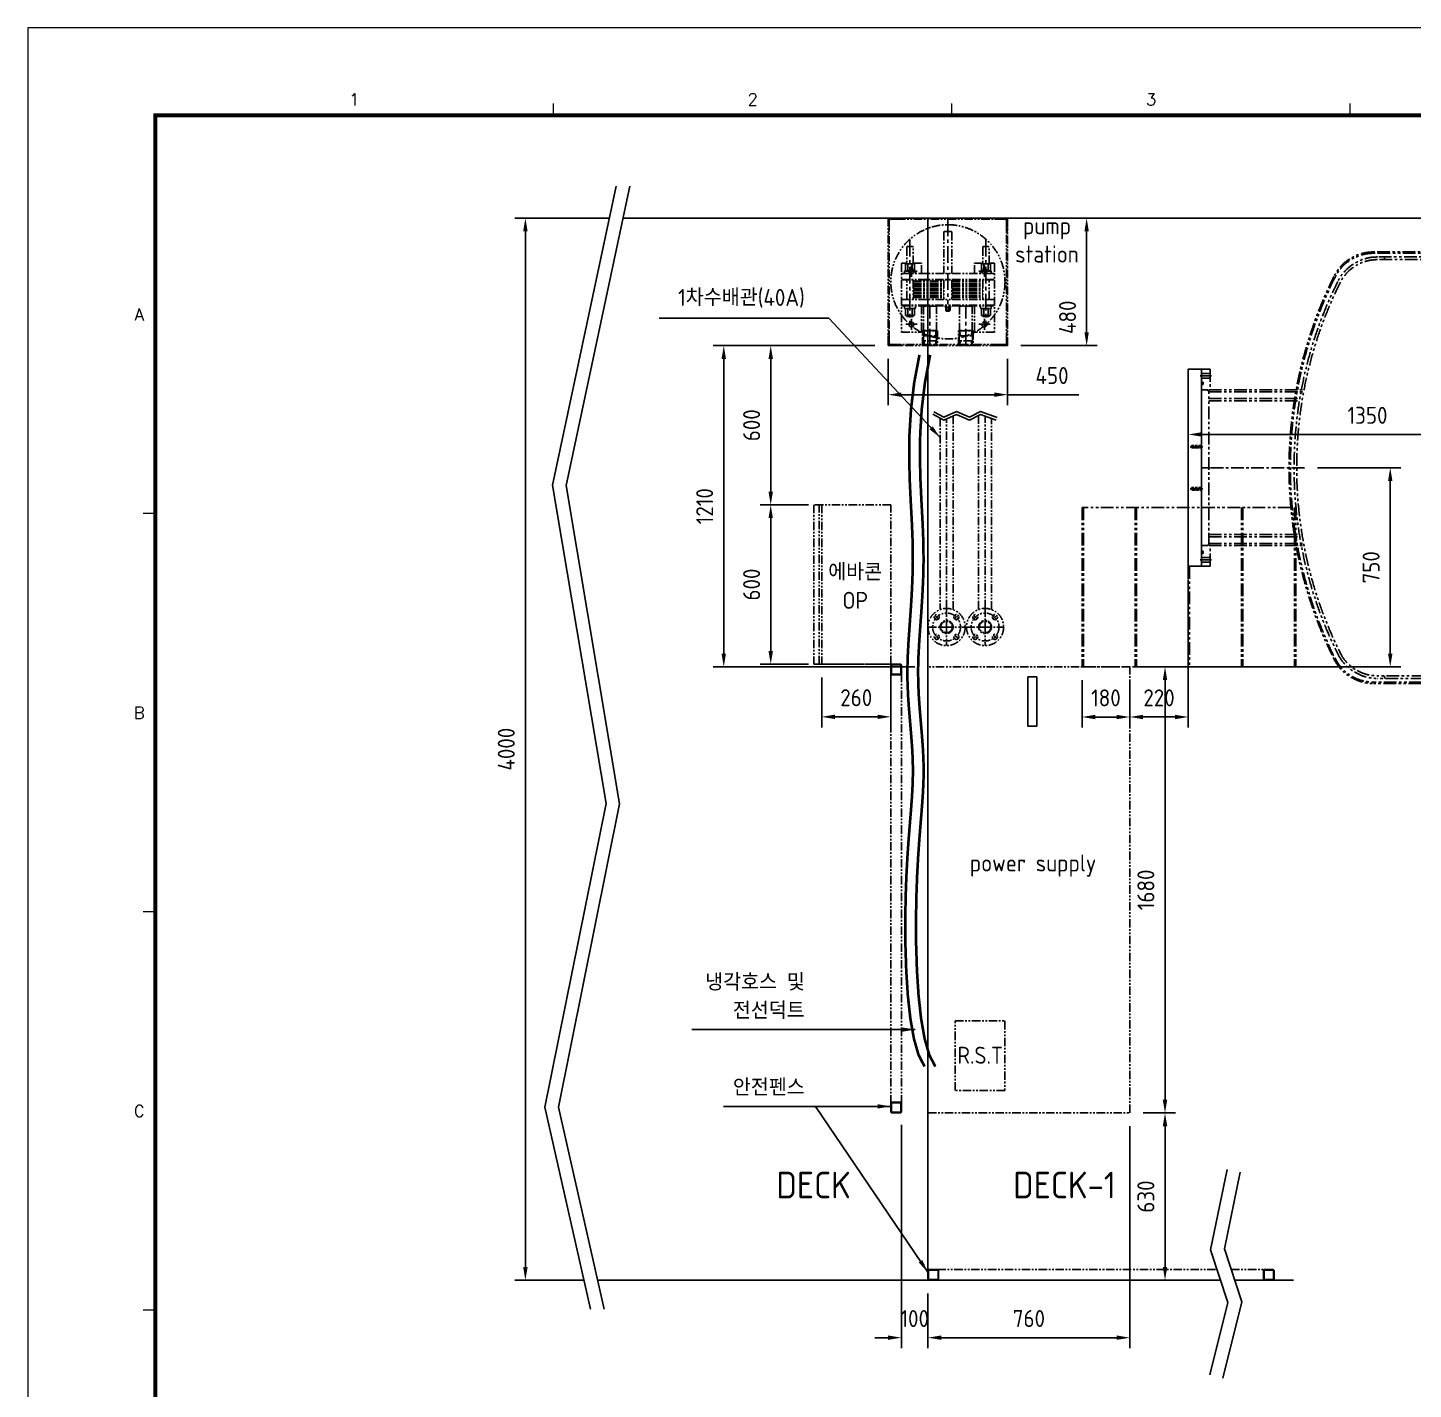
# Model space of a CAD drawing. Header units: millimetres. Extents: x 0 to 37514, y 0 to 8910.
# Drawn here: x 0 to 5217, y 3782 to 8910 of the extents above; entities that cross this region are included whole.
import ezdxf
from ezdxf.enums import TextEntityAlignment as Align

# ---------------------------------------------------------------- set-up
doc = ezdxf.new("R2010")
doc.units = ezdxf.units.MM
for name, pattern in [('CENTER', [50.8, 31.75, -6.35, 6.35, -6.35]), ('CENTER1', [10, 7, -1, 1, -1]), ('CENTERX2', [101.6, 63.5, -12.7, 12.7, -12.7]), ('HIDDEN', [9.525, 6.35, -3.175]), ('PHANTOM', [63.5, 31.75, -6.35, 6.35, -6.35, 6.35, -6.35])]:
    doc.linetypes.add(name, pattern=pattern)
for name, color, linetype in [('CENTER', 1, 'CENTER'), ('CL', 1, 'CENTER'), ('HIDDEN', 2, 'HIDDEN'), ('SHEET', 3, 'Continuous')]:
    doc.layers.add(name, color=color, linetype=linetype)
doc.styles.add('HYUNDAI-STEEL', font='romans.shx', dxfattribs={"width": 0.75, "bigfont": 'whgtxt.shx'})
doc.styles.get("Standard").update_dxf_attribs({"font": 'ISOCP.SHX', "bigfont": 'WHGTXT.SHX'})
doc.dimstyles.new('PS-20', dxfattribs={"dimscale": 20, "dimtxt": 3.2, "dimasz": 2.5, "dimexe": 2, "dimexo": 2.5, "dimgap": 2, "dimtad": 1, "dimtoh": 1, "dimrnd": 0.05, "dimzin": 12, "dimdsep": 46, "dimtxsty": 'Standard', "dimcen": 0, "dimclrt": 2, "dimazin": 3, "dimtfac": 1, "dimtofl": 0, "dimtmove": 0, "dimatfit": 3, "dimfxl": 0, "dimtolj": 1, "dimtzin": 0, "dimarcsym": 0})

# ---------------------------------------------------------------- blocks, each defined once
blk = doc.blocks.new('*D201')
at = {"color": 0, "lineweight": -2}
for p, q in [((2191.3, 8192.8), (1834, 8192.8)), ((1874, 8142.8), (1874, 4242.8)), ((2095.9, 4192.8), (1834, 4192.8))]:
    blk.add_line(p, q, dxfattribs=at)
at = {"color": 0}
for points in [[(1865.6, 8142.8), (1882.3, 8142.8), (1874, 8192.8)], [(1865.6, 4242.8), (1882.3, 4242.8), (1874, 4192.8)]]:
    blk.add_solid(points, dxfattribs=at)
at = {"layer": 'Defpoints', "color": 0}
for p in [(2241.3, 8192.8), (1874, 4192.8), (2145.9, 4192.8)]:
    blk.add_point(p, dxfattribs=at)
at = {"color": 2, "insert": (1802, 6192.8), "char_height": 64, "attachment_point": 5, "rotation": 90}
blk.add_mtext('\\A1;4000', dxfattribs=at)
blk = doc.blocks.new('*D246')
at = {"color": 0, "linetype": 'ByBlock', "lineweight": -2}
for p, q in [((4149.9, 4772.8), (4149.9, 3936.3)), ((3389.9, 4142.8), (3389.9, 3936.3)), ((4099.9, 3976.3), (3439.9, 3976.3))]:
    blk.add_line(p, q, dxfattribs=at)
at = {"color": 0}
for points in [[(3439.9, 3984.7), (3439.9, 3968), (3389.9, 3976.3)], [(4099.9, 3984.7), (4099.9, 3968), (4149.9, 3976.3)]]:
    blk.add_solid(points, dxfattribs=at)
at = {"layer": 'Defpoints', "color": 0}
for p in [(4149.9, 4822.8), (3389.9, 4192.8), (3389.9, 3976.3)]:
    blk.add_point(p, dxfattribs=at)
at = {"color": 2, "insert": (3769.9, 4048.3), "char_height": 64, "attachment_point": 5}
blk.add_mtext('\\A1;760', dxfattribs=at)
blk = doc.blocks.new('*D247')
at = {"color": 0, "linetype": 'ByBlock', "lineweight": -2}
for p, q in [((4199.9, 6502.8), (4322.4, 6502.8)), ((4282.4, 4872.8), (4282.4, 6452.8)), ((4199.9, 4822.8), (4322.4, 4822.8))]:
    blk.add_line(p, q, dxfattribs=at)
at = {"color": 0}
for points in [[(4274.1, 6452.8), (4290.8, 6452.8), (4282.4, 6502.8)], [(4274.1, 4872.8), (4290.8, 4872.8), (4282.4, 4822.8)]]:
    blk.add_solid(points, dxfattribs=at)
at = {"layer": 'Defpoints', "color": 0}
for p in [(4149.9, 6502.8), (4282.4, 6502.8), (4149.9, 4822.8)]:
    blk.add_point(p, dxfattribs=at)
at = {"color": 2, "insert": (4210.4, 5662.8), "char_height": 64, "attachment_point": 5, "rotation": 90}
blk.add_mtext('\\A1;1680', dxfattribs=at)
blk = doc.blocks.new('*D202')
at = {"color": 0, "linetype": 'ByBlock', "lineweight": -2}
for p, q in [((3754.9, 8192.8), (4027.4, 8192.8)), ((3987.4, 8142.8), (3987.4, 7762.8)), ((3739.9, 7712.8), (4027.4, 7712.8))]:
    blk.add_line(p, q, dxfattribs=at)
at = {"color": 0}
for points in [[(3979, 8142.8), (3995.7, 8142.8), (3987.4, 8192.8)], [(3979, 7762.8), (3995.7, 7762.8), (3987.4, 7712.8)]]:
    blk.add_solid(points, dxfattribs=at)
at = {"layer": 'Defpoints', "color": 0}
for p in [(3704.9, 8192.8), (3689.9, 7712.8), (3987.4, 7712.8)]:
    blk.add_point(p, dxfattribs=at)
at = {"color": 2, "insert": (3915.4, 7819.5), "char_height": 64, "attachment_point": 5, "rotation": 90}
blk.add_mtext('\\A1;480', dxfattribs=at)
blk = doc.blocks.new('*D203')
at = {"color": 0, "linetype": 'ByBlock', "lineweight": -2}
for p, q in [((3239.9, 7662.8), (3239.9, 7487.9)), ((3689.9, 7662.8), (3689.9, 7487.9)), ((3289.9, 7527.9), (3639.9, 7527.9)), ((3689.9, 7527.9), (3957.9, 7527.9))]:
    blk.add_line(p, q, dxfattribs=at)
at = {"color": 0}
for points in [[(3289.9, 7536.2), (3289.9, 7519.6), (3239.9, 7527.9)], [(3639.9, 7536.2), (3639.9, 7519.6), (3689.9, 7527.9)]]:
    blk.add_solid(points, dxfattribs=at)
at = {"layer": 'Defpoints', "color": 0}
for p in [(3239.9, 7712.8), (3689.9, 7712.8), (3239.9, 7527.9)]:
    blk.add_point(p, dxfattribs=at)
at = {"color": 2, "insert": (3857.1, 7599.9), "char_height": 64, "attachment_point": 5}
blk.add_mtext('\\A1;450', dxfattribs=at)
blk = doc.blocks.new('*D204')
at = {"color": 0, "linetype": 'ByBlock', "lineweight": -2}
for p, q in [((2989.9, 6462.8), (2989.9, 6274.6)), ((3249.9, 6462.8), (3249.9, 6274.6)), ((3199.9, 6314.6), (3039.9, 6314.6))]:
    blk.add_line(p, q, dxfattribs=at)
at = {"color": 0}
for points in [[(3039.9, 6322.9), (3039.9, 6306.2), (2989.9, 6314.6)], [(3199.9, 6322.9), (3199.9, 6306.2), (3249.9, 6314.6)]]:
    blk.add_solid(points, dxfattribs=at)
at = {"layer": 'Defpoints', "color": 0}
for p in [(2989.9, 6512.8), (3249.9, 6512.8), (2989.9, 6314.6)]:
    blk.add_point(p, dxfattribs=at)
at = {"color": 2, "insert": (3119.9, 6386.6), "char_height": 64, "attachment_point": 5}
blk.add_mtext('\\A1;260', dxfattribs=at)
blk = doc.blocks.new('*D205')
at = {"color": 0, "linetype": 'ByBlock', "lineweight": -2}
for p, q in [((4199.9, 4822.8), (4322.4, 4822.8)), ((4282.4, 4772.8), (4282.4, 4242.8)), ((3439.9, 4192.8), (4322.4, 4192.8))]:
    blk.add_line(p, q, dxfattribs=at)
at = {"color": 0}
for points in [[(4274.1, 4772.8), (4290.8, 4772.8), (4282.4, 4822.8)], [(4274.1, 4242.8), (4290.8, 4242.8), (4282.4, 4192.8)]]:
    blk.add_solid(points, dxfattribs=at)
at = {"layer": 'Defpoints', "color": 0}
for p in [(4149.9, 4822.8), (3389.9, 4192.8), (4282.4, 4192.8)]:
    blk.add_point(p, dxfattribs=at)
at = {"color": 2, "insert": (4210.4, 4507.8), "char_height": 64, "attachment_point": 5, "rotation": 90}
blk.add_mtext('\\A1;630', dxfattribs=at)
blk = doc.blocks.new('AN-384')
at = {"color": 7}
for p, q in [((-195.525, 0), (-195.525, -3.9)), ((-190.185, 0), (-190.185, -3.9)), ((190.185, 0), (190.185, -3.9)), ((195.525, 0), (195.525, -3.9)), ((-190.185, -3.9), (-195.525, -3.9)), ((190.185, -3.9), (195.525, -3.9))]:
    blk.add_line(p, q, dxfattribs=at)
blk = doc.blocks.new('A$C1C2321A1')
at = {"color": 251, "linetype": 'PHANTOM'}
for p, q in [((289.5, 595.5), (370.6, 325.3)), ((414.9, 541.7), (414.9, 569.2)), ((414.9, 569.2), (439.7, 569.2)), ((439.7, -569.2), (439.7, 569.2)), ((305.6, 541.7), (-751.6, 541.7)), ((306.6, 538.5), (-751.6, 538.5)), ((309.4, 529.1), (-741.9, 529.1)), ((311.4, 522.5), (-741.9, 522.5)), ((-724.4, 541.7), (-724.4, 538.5)), ((-724.4, 529.1), (-724.4, 522.5)), ((412.2, 522.5), (412.2, 541.7)), ((412.2, 541.7), (414.9, 541.7)), ((412.2, 522.5), (439.7, 522.5)), ((434.7, 530.8), (434.7, 537.2)), ((434.7, 537.2), (439.7, 537.2)), ((434.7, 530.8), (439.7, 530.8)), ((370.6, 325.3), (294, 176.7)), ((-1183.6, 247.5), (-1161.6, 247.5)), ((-1183.6, 247.5), (-1183.6, -247.5)), ((-1161.6, 247.5), (-1161.6, 195.6)), ((-1158.1, 231), (-1186.4, 231)), ((-1183.6, 236.8), (-1161.6, 236.8)), ((-1183.6, 225.2), (-1161.6, 225.2)), ((-1167.6, 195.6), (-1183.6, 195.6)), ((-1167.6, 193.4), (-1167.6, 195.6)), ((-1164.9, 193.4), (-1167.6, 193.4)), ((-1164.9, -195.6), (-1164.9, 195.6)), ((-1164.9, 195.6), (-926.5, 195.6)), ((-1164.9, 192.3), (-1164.9, 195.6)), ((-1164.9, 195.6), (-1164.9, 193.4)), ((-1164.9, 190.1), (-928.6, 190.1)), ((294, 176.7), (377.2, 6.2)), ((-1164.9, 173.6), (-934.6, 173.6)), ((-1164.9, 168.1), (-936.5, 168.1)), ((377.2, 6.2), (287.5, -210.2)), ((-959.7, -100), (-1483.3, -100)), ((-1483.3, -100), (-1483.3, -500)), ((-1480, -100), (-1480, -500)), ((-1350, -100), (-1350, -500)), ((-1346.6, -100), (-1346.6, -500)), ((-1083.3, -100), (-1083.3, -500)), ((-1080, -100), (-1080, -500)), ((-950, -100), (-950, -500)), ((-946.6, -100), (-946.6, -500)), ((-1164.9, -168.1), (-936.5, -168.1)), ((-1164.9, -173.6), (-934.6, -173.6)), ((-1167.6, -195.6), (-1183.6, -195.6)), ((-1167.6, -193.4), (-1167.6, -195.6)), ((-1164.9, -193.4), (-1167.6, -193.4)), ((-1164.9, -190.1), (-928.6, -190.1)), ((-1164.9, -192.3), (-1164.9, -195.6)), ((-1164.9, -193.4), (-1164.9, -195.6)), ((-1164.9, -195.6), (-926.5, -195.6)), ((-1161.6, -247.5), (-1161.6, -195.6)), ((-1158.1, -231), (-1186.4, -231)), ((-1183.6, -225.2), (-1161.6, -225.2)), ((-1183.6, -236.8), (-1161.6, -236.8)), ((287.5, -210.2), (383.5, -387.4)), ((-1216.6, -247.5), (-1216.6, -500)), ((-1213.3, -247.5), (-1213.3, -500)), ((-1183.6, -247.5), (-1161.6, -247.5)), ((383.5, -387.4), (294, -608)), ((-1483.3, -500), (-838.4, -500)), ((322.3, -538.4), (-751.6, -538.4)), ((320.9, -541.8), (-751.6, -541.8)), ((328.7, -522.5), (-741.9, -522.5)), ((326, -529.1), (-741.9, -529.1)), ((-724.4, -529.1), (-724.4, -522.5)), ((-724.4, -541.8), (-724.4, -538.4)), ((412.2, -522.5), (412.2, -541.8)), ((412.2, -522.5), (439.7, -522.5)), ((412.2, -541.8), (414.9, -541.8)), ((414.9, -541.8), (414.9, -569.2)), ((434.7, -530.8), (434.7, -537.2)), ((434.7, -530.8), (439.7, -530.8)), ((434.7, -537.2), (439.7, -537.2)), ((414.9, -569.2), (439.7, -569.2))]:
    blk.add_line(p, q, dxfattribs=at)
at = {"color": 2, "elevation": 0}
blk.add_lwpolyline([(-1183.6, -247.5), (-1216.6, -247.5), (-1216.6, 247.5), (-1183.6, 247.5)], close=True, dxfattribs=at)
at = {"color": 251, "linetype": 'PHANTOM'}
for centre, radius, start, end in [((-751.6, 430.6), 111.1, 90, 153.6162), ((-751.6, 430.6), 107.8, 90, 153.6162), ((-741.9, 418), 111.1, 90, 153.6122), ((-741.9, 418), 104.5, 90, 153.6122), ((116.6, 0), 1080.2, 153.6162, 206.3838), ((116.6, 0), 1076.9, 153.6162, 206.3838), ((100.6, 0), 1051.6, 153.6122, 206.3878), ((100.6, 0), 1045, 153.6122, 206.3878), ((-751.6, -430.6), 111.1, 206.3838, 270), ((-751.6, -430.6), 107.8, 206.3838, 270), ((-741.9, -418), 111.1, 206.3878, 270), ((-741.9, -418), 104.5, 206.3878, 270)]:
    blk.add_arc(centre, radius, start, end, dxfattribs=at)
at = {"layer": 'CENTER'}
for p, q in [((-1180.3, 52.8), (-1212.7, 52.8)), ((-1180.3, -52.8), (-1212.7, -52.8))]:
    blk.add_line(p, q, dxfattribs=at)
at = {"layer": 'CL'}
for p, q in [((-1183.6, 0), (-1161.6, 0)), ((-925.1, 0), (-1167.1, 0))]:
    blk.add_line(p, q, dxfattribs=at)
at = {"layer": 'HIDDEN'}
for p, q in [((-1207.8, 55.5), (-1207.8, 50.1)), ((-1205.6, 56.1), (-1205.6, 49.5)), ((-1207.8, -50.1), (-1207.8, -55.5)), ((-1205.6, -49.5), (-1205.6, -56.1))]:
    blk.add_line(p, q, dxfattribs=at)
at = {"layer": 'HIDDEN', "elevation": 0}
for points in [[(-1184.2, 55.5), (-1207.8, 55.5), (-1209.4, 52.8), (-1207.8, 50.1), (-1184.2, 50.1)], [(-1183.6, 56.1), (-1205.6, 56.1), (-1206.7, 55.5)], [(-1206.7, 50.1), (-1205.6, 49.5), (-1183.6, 49.5)], [(-1183.6, 56.1), (-1184.2, 55.5), (-1184.2, 50.1), (-1183.6, 49.5)], [(-1184.2, -50.1), (-1207.8, -50.1), (-1209.4, -52.8), (-1207.8, -55.5), (-1184.2, -55.5)], [(-1183.6, -49.5), (-1205.6, -49.5), (-1206.7, -50.1)], [(-1206.7, -55.5), (-1205.6, -56.1), (-1183.6, -56.1)], [(-1183.6, -49.5), (-1184.2, -50.1), (-1184.2, -55.5), (-1183.6, -56.1)]]:
    blk.add_lwpolyline(points, dxfattribs=at)
at = {"color": 251, "linetype": 'PHANTOM', "xscale": -1.1, "yscale": 1.1, "zscale": 1.1, "rotation": 90}
blk.add_blockref('AN-384', (-1183.6, 0), dxfattribs=at)
at = {"color": 2, "insert": (-231.7, 418, 0), "char_height": 70.4, "attachment_point": 5}
blk.add_mtext('\\A1;chamber', dxfattribs=at)
blk = doc.blocks.new('*D248')
at = {"color": 0, "linetype": 'ByBlock', "lineweight": -2}
for p, q in [((4857.2, 7252.8), (5170.5, 7252.8)), ((5130.5, 6552.8), (5130.5, 7202.8)), ((4199.9, 6502.8), (5170.5, 6502.8))]:
    blk.add_line(p, q, dxfattribs=at)
at = {"color": 0}
for points in [[(5122.2, 7202.8), (5138.8, 7202.8), (5130.5, 7252.8)], [(5122.2, 6552.8), (5138.8, 6552.8), (5130.5, 6502.8)]]:
    blk.add_solid(points, dxfattribs=at)
at = {"layer": 'Defpoints', "color": 0}
for p in [(4807.2, 7252.8), (5130.5, 7252.8), (4149.9, 6502.8)]:
    blk.add_point(p, dxfattribs=at)
at = {"color": 2, "insert": (5058.5, 6877.8), "char_height": 64, "attachment_point": 5, "rotation": 90}
blk.add_mtext('\\A1;750', dxfattribs=at)
blk = doc.blocks.new('*D249')
at = {"color": 0, "linetype": 'ByBlock', "lineweight": -2}
for p, q in [((4369.9, 6831.6), (4369.9, 6274)), ((4149.9, 6452.8), (4149.9, 6274)), ((4199.9, 6314), (4319.9, 6314))]:
    blk.add_line(p, q, dxfattribs=at)
at = {"color": 0}
for points in [[(4199.9, 6322.3), (4199.9, 6305.6), (4149.9, 6314)], [(4319.9, 6322.3), (4319.9, 6305.6), (4369.9, 6314)]]:
    blk.add_solid(points, dxfattribs=at)
at = {"layer": 'Defpoints', "color": 0}
for p in [(4369.9, 6881.6), (4149.9, 6502.8), (4369.9, 6314)]:
    blk.add_point(p, dxfattribs=at)
at = {"color": 2, "insert": (4259.9, 6386), "char_height": 64, "attachment_point": 5}
blk.add_mtext('\\A1;220', dxfattribs=at)
blk = doc.blocks.new('*D251')
at = {"color": 0, "linetype": 'ByBlock', "lineweight": -2}
for p, q in [((4369.9, 7574.1), (4369.9, 7338.1)), ((5719.9, 7352.8), (5719.9, 7418.1)), ((4419.9, 7378.1), (5669.9, 7378.1))]:
    blk.add_line(p, q, dxfattribs=at)
at = {"color": 0}
for points in [[(4419.9, 7386.5), (4419.9, 7369.8), (4369.9, 7378.1)], [(5669.9, 7386.5), (5669.9, 7369.8), (5719.9, 7378.1)]]:
    blk.add_solid(points, dxfattribs=at)
at = {"layer": 'Defpoints', "color": 0}
for p in [(4369.9, 7624.1), (5719.9, 7378.1), (5719.9, 7302.8)]:
    blk.add_point(p, dxfattribs=at)
at = {"color": 2, "insert": (5044.9, 7450.1), "char_height": 64, "attachment_point": 5}
blk.add_mtext('\\A1;1350', dxfattribs=at)
blk = doc.blocks.new('*D208')
at = {"color": 0, "linetype": 'ByBlock', "lineweight": -2}
for p, q in [((3969.9, 6452.8), (3969.9, 6273.9)), ((4149.9, 6376.6), (4149.9, 6273.9)), ((4019.9, 6313.9), (4099.9, 6313.9))]:
    blk.add_line(p, q, dxfattribs=at)
at = {"color": 0}
for points in [[(4019.9, 6322.2), (4019.9, 6305.5), (3969.9, 6313.9)], [(4099.9, 6322.2), (4099.9, 6305.5), (4149.9, 6313.9)]]:
    blk.add_solid(points, dxfattribs=at)
at = {"layer": 'Defpoints', "color": 0}
for p in [(3969.9, 6502.8), (4149.9, 6426.6), (4149.9, 6313.9)]:
    blk.add_point(p, dxfattribs=at)
at = {"color": 2, "insert": (4059.9, 6385.9), "char_height": 64, "attachment_point": 5}
blk.add_mtext('\\A1;180', dxfattribs=at)
blk = doc.blocks.new('A$C50006486')
at = {"color": 2, "linetype": 'PHANTOM'}
blk.add_line((-270.1, -600), (-270.1, 0), dxfattribs=at)
blk.add_lwpolyline([(-290, 0), (-290, -600), (0, -600), (0, 0)], close=True, dxfattribs=at)
at = {"color": 250, "linetype": 'PHANTOM'}
blk.add_lwpolyline([(-260, 0), (-260, -600), (0, -600), (0, 0)], close=True, dxfattribs=at)
at = {"color": 2, "insert": (-134.1, -306.2), "char_height": 64, "attachment_point": 5}
blk.add_mtext('\\A1;에바콘\\POP', dxfattribs=at)
blk = doc.blocks.new('*D243')
at = {"color": 0, "lineweight": -2}
for p, q in [((3289.9, 4777.4), (3289.9, 3936.3)), ((3389.9, 4142.8), (3389.9, 3936.3)), ((3239.9, 3976.3), (3189.9, 3976.3)), ((3439.9, 3976.3), (3489.9, 3976.3))]:
    blk.add_line(p, q, dxfattribs=at)
at = {"color": 0}
for points in [[(3239.9, 3984.7), (3239.9, 3968), (3289.9, 3976.3)], [(3439.9, 3984.7), (3439.9, 3968), (3389.9, 3976.3)]]:
    blk.add_solid(points, dxfattribs=at)
at = {"layer": 'Defpoints', "color": 0}
for p in [(3289.9, 4827.4), (3389.9, 4192.8), (3389.9, 3976.3)]:
    blk.add_point(p, dxfattribs=at)
at = {"color": 2, "insert": (3339.9, 4048.3), "char_height": 64, "attachment_point": 5}
blk.add_mtext('\\A1;100', dxfattribs=at)
blk = doc.blocks.new('A$C44417050')
at = {"color": 6, "linetype": 'PHANTOM'}
for p, q in [((-160, 0), (-160, -350)), ((-159, 0), (-159, -350)), ((-158, 0), (-158, -350)), ((-136, -350), (-136, 0)), ((-63, 0), (-63, -350)), ((-62, 0), (-62, -350)), ((-61, 0), (-61, -350)), ((-39, -350), (-39, 0)), ((-200, -44), (-200, -20)), ((-200, -20), (-197, -20)), ((-197, -44), (-200, -44)), ((-197, -46.8), (-197, -17.2)), ((-170, -23.9), (-197, -23.9)), ((-170, -40.1), (-197, -40.1)), ((-195, -15.2), (-170, -15.2)), ((-170, -48.8), (-195, -48.8)), ((-129.2, -44), (-129.2, -160)), ((-122.3, -44), (-122.3, -160)), ((-115.5, -44), (-115.5, -160)), ((-108.6, -44), (-108.6, -160)), ((-101.8, -44), (-101.8, -160)), ((-95, -44), (-95, -160)), ((-88.1, -44), (-88.1, -160)), ((-81.3, -44), (-81.3, -160)), ((-74.5, -44), (-74.5, -160)), ((-67.6, -44), (-67.6, -160)), ((-2, -23.9), (-29, -23.9)), ((-2, -40.1), (-29, -40.1)), ((60, -20), (-2, -20)), ((-2, -44), (60, -44)), ((63, -23), (63, -41)), ((-310, -135.5), (-310, -79.5)), ((-310, -79.5), (-255, -79.5)), ((-310, -83.6), (-292, -84.2)), ((-310, -85.1), (-292, -85.6)), ((-292, -130.5), (-292, -84.5)), ((-290.5, -83), (-274.5, -83)), ((-255, -83.6), (-273, -84.2)), ((-273, -84.5), (-273, -130.5)), ((-255, -85.1), (-273, -85.6)), ((-160, -75), (-260, -75)), ((-255, -79.5), (-255, -135.5)), ((-253.8, -131.8), (-253.8, -83.2)), ((-161.2, -131.8), (-161.2, -83.2)), ((-310, -129.9), (-292, -129.4)), ((-310, -131.4), (-292, -130.8)), ((-255, -135.5), (-310, -135.5)), ((-274.5, -132), (-290.5, -132)), ((-255, -129.9), (-273, -129.4)), ((-255, -131.4), (-273, -130.8)), ((-178.5, -169), (-180, -169)), ((-180, -169), (-180, -181)), ((-180, -181), (-178.5, -181)), ((-178.5, -167.6), (-178.5, -182.4)), ((-165, -171), (-178.5, -171)), ((-165, -179), (-178.5, -179)), ((-165, -166.6), (-177.5, -166.6)), ((-177.5, -183.4), (-165, -183.4)), ((-63, -160), (-136, -160)), ((-63, -190), (-136, -190)), ((-129.2, -190), (-129.2, -306)), ((-122.3, -190), (-122.3, -306)), ((-115.5, -190), (-115.5, -306)), ((-108.6, -190), (-108.6, -306)), ((-101.8, -190), (-101.8, -306)), ((-95, -190), (-95, -306)), ((-88.1, -190), (-88.1, -306)), ((-81.3, -190), (-81.3, -306)), ((-74.5, -190), (-74.5, -306)), ((-67.6, -190), (-67.6, -306)), ((117, -160), (-39, -160)), ((117, -190), (-39, -190)), ((120, -163), (120, -187)), ((-310, -270.5), (-310, -214.5)), ((-310, -214.5), (-255, -214.5)), ((-310, -218.6), (-292, -219.2)), ((-310, -220.1), (-292, -220.6)), ((-292, -265.5), (-292, -219.5)), ((-290.5, -218), (-274.5, -218)), ((-255, -218.6), (-273, -219.2)), ((-273, -219.5), (-273, -265.5)), ((-255, -220.1), (-273, -220.6)), ((-255, -214.5), (-255, -270.5)), ((-253.8, -266.8), (-253.8, -218.2)), ((-161.2, -266.8), (-161.2, -218.2)), ((-310, -264.9), (-292, -264.4)), ((-310, -266.4), (-292, -265.8)), ((-255, -270.5), (-310, -270.5)), ((-274.5, -267), (-290.5, -267)), ((-255, -264.9), (-273, -264.4)), ((-255, -266.4), (-273, -265.8)), ((-160, -275), (-260, -275)), ((-197, -306), (-200, -306)), ((-200, -306), (-200, -330)), ((-197, -303.2), (-197, -332.8)), ((-170, -309.9), (-197, -309.9)), ((-170, -301.2), (-195, -301.2)), ((-2, -309.9), (-29, -309.9)), ((60, -306), (-2, -306)), ((63, -309), (63, -327)), ((-200, -330), (-197, -330)), ((-170, -326.1), (-197, -326.1)), ((-195, -334.8), (-170, -334.8)), ((-2, -326.1), (-29, -326.1)), ((-2, -330), (60, -330))]:
    blk.add_line(p, q, dxfattribs=at)
at = {"color": 1, "linetype": 'CENTER1'}
for p, q in [((-251.2, -37.5), (-208.8, -37.5)), ((-230, -58.7), (-230, -16.3)), ((-51.2, -37.5), (-8.8, -37.5)), ((-30, -58.7), (-30, -16.3)), ((-251.2, -312.5), (-208.8, -312.5)), ((-230, -291.3), (-230, -333.7)), ((-51.2, -312.5), (-8.8, -312.5)), ((-30, -291.3), (-30, -333.7))]:
    blk.add_line(p, q, dxfattribs=at)
at = {"color": 1, "linetype": 'CENTERX2'}
for p, q in [((88.4, -32), (-232, -32)), ((-310, -107.5), (-160, -107.5)), ((166.1, -175), (-153.7, -175)), ((-310, -242.5), (-160, -242.5)), ((88.4, -318), (-232, -318))]:
    blk.add_line(p, q, dxfattribs=at)
at = {"color": 6, "linetype": 'PHANTOM'}
for points in [[(0, -20), (0, 0), (-260, 0), (-260, -75)], [(-136, -20), (-63, -20)], [(-63, -44), (-136, -44)], [(-39, -75), (0, -75), (0, -44)], [(-160, -85.1), (-161.2, -83.2), (-253.8, -83.2), (-255, -85.1)], [(-255, -129.9), (-253.8, -131.8), (-161.2, -131.8), (-160, -129.9)], [(-160, -164.8), (-165, -164.8), (-165, -185.2), (-160, -185.2)], [(-160, -220.1), (-161.2, -218.2), (-253.8, -218.2), (-255, -220.1)], [(0, -330), (0, -350), (-260, -350), (-260, -275)], [(-255, -264.9), (-253.8, -266.8), (-161.2, -266.8), (-160, -264.9)], [(-63, -306), (-136, -306)], [(-39, -275), (0, -275), (0, -306)], [(-136, -330), (-63, -330)]]:
    blk.add_lwpolyline(points, dxfattribs=at)
for points in [[(-160, -52.5), (-168, -52.5, -0.414214), (-170, -50.5), (-170, -13.5, -0.414214), (-168, -11.5), (-160, -11.5)], [(-29, -13.5, 0.414214), (-31, -11.5), (-39, -11.5)], [(-39, -52.5), (-31, -52.5, 0.414214), (-29, -50.5), (-29, -13.5)], [(-29, -48.8), (-4, -48.8, 0.414214), (-2, -46.8), (-2, -17.2, 0.414214), (-4, -15.2), (-29, -15.2)], [(-160, -297.5), (-168, -297.5, 0.414214), (-170, -299.5), (-170, -336.5, 0.414214), (-168, -338.5), (-160, -338.5)], [(-39, -297.5), (-31, -297.5, -0.414214), (-29, -299.5)], [(-29, -299.5), (-29, -336.5, -0.414214), (-31, -338.5), (-39, -338.5)], [(-29, -301.2), (-4, -301.2, -0.414214), (-2, -303.2), (-2, -332.8, -0.414214), (-4, -334.8), (-29, -334.8)]]:
    blk.add_lwpolyline(points, format="xyb", dxfattribs=at)
at = {"color": 250, "linetype": 'PHANTOM'}
for centre in [(-230, -37.5), (-30, -37.5), (-230, -312.5), (-30, -312.5)]:
    blk.add_circle(centre, 9.5, dxfattribs=at)
at = {"color": 6, "linetype": 'PHANTOM'}
for centre, radius, start, end in [((-195, -17.2), 2, 90, 180), ((-195, -46.8), 2, 180, 270), ((60, -23), 3, 0, 90), ((60, -41), 3, 270, 0), ((-290.5, -84.5), 1.5, 90.0038, 180), ((-274.5, -84.5), 1.5, 0, 90), ((-290.5, -130.5), 1.5, 180.0038, 269.9962), ((-274.5, -130.5), 1.5, 270, 359.9962), ((-177.5, -167.6), 1, 90, 180), ((-177.5, -182.4), 1, 180, 270), ((117, -163), 3, 0, 90), ((117, -187), 3, 270, 0), ((-290.5, -219.5), 1.5, 90.0038, 180), ((-274.5, -219.5), 1.5, 0, 90), ((-290.5, -265.5), 1.5, 180.0038, 269.9962), ((-274.5, -265.5), 1.5, 270, 359.9962), ((-195, -303.2), 2, 90, 180), ((60, -309), 3, 0, 90), ((-195, -332.8), 2, 180, 270), ((60, -327), 3, 270, 0)]:
    blk.add_arc(centre, radius, start, end, dxfattribs=at)
for s, p in [('11/2', (-288.5, -92.8)), ('40AX3.7t-50L', (-172.5, -95.6)), ('11/2', (-288.5, -227.8)), ('40AX3.7t-50L', (-172.5, -230.6))]:
    blk.add_text(s, height=0.6, dxfattribs=at).set_placement(p)
blk = doc.blocks.new('A$C44564179')
at = {"color": 6, "linetype": 'PHANTOM'}
for points in [[(-15, 0), (-15, 480), (-465, 480), (-465, 0)], [(-19, 4), (-19, 476), (-461, 476), (-461, 4)]]:
    blk.add_lwpolyline(points, close=True, dxfattribs=at)
for points in [[(-465, 480), (-465, 430), (-464, 430, 0.414214), (-461, 433), (-461, 469.5, -0.414214), (-454.5, 476), (-418, 476, 0.414214), (-415, 479), (-415, 480)], [(-15, 480), (-15, 430), (-16, 430, -0.414214), (-19, 433), (-19, 469.5, 0.414214), (-25.5, 476), (-62, 476, -0.414214), (-65, 479), (-65, 480)], [(-465, 0), (-465, 50), (-464, 50, -0.414214), (-461, 47), (-461, 10.5, 0.414214), (-454.5, 4), (-418, 4, -0.414214), (-415, 1), (-415, 0)], [(-15, 0), (-15, 50), (-16, 50, 0.414214), (-19, 47), (-19, 10.5, -0.414214), (-25.5, 4), (-62, 4, 0.414214), (-65, 1), (-65, 0)]]:
    blk.add_lwpolyline(points, format="xyb", close=True, dxfattribs=at)
at = {"linetype": 'PHANTOM'}
blk.add_circle((-240, 240), 215, dxfattribs=at)
at = {"rotation": 90}
blk.add_blockref('A$C44417050', (-415, 310), dxfattribs=at)
at = {"color": 6, "linetype": 'PHANTOM'}
for p in [(-463, 446.3), (-22.6, 446.3), (-463, 33.7), (-22.6, 33.7)]:
    blk.add_text('50X50X4t-100L', height=0.6, dxfattribs=at).set_placement(p, align=Align.MIDDLE_LEFT)
at = {"color": 2, "insert": (133.1, 397.9), "char_height": 64, "attachment_point": 5}
blk.add_mtext('\\A1;pump\\Pstation', dxfattribs=at)
blk = doc.blocks.new('HYUNDAI-STEEL_A1-OUT')
at = {"layer": 'Defpoints', "linetype": 'Continuous', "lineweight": 0}
blk.add_lwpolyline([(841, 594), (0, 594), (0, 0), (841, 0)], close=True, dxfattribs=at)
at = {"layer": 'SHEET', "color": 3, "linetype": 'Continuous', "lineweight": 0}
for p, q in [((132, 572), (132, 575)), ((232, 572), (232, 575)), ((332, 572), (332, 575)), ((32, 472), (29, 472)), ((32, 372), (29, 372)), ((32, 272), (29, 272))]:
    blk.add_line(p, q, dxfattribs=at)
at = {"layer": 'SHEET', "color": 4, "linetype": 'Continuous', "lineweight": 0, "const_width": 1, "flags": 128}
blk.add_lwpolyline([(829, 22), (829, 572), (32, 572), (32, 22), (829, 22)], dxfattribs=at)
at = {"layer": 'SHEET', "color": 2, "linetype": 'Continuous', "lineweight": 0, "style": 'HYUNDAI-STEEL'}
for s, p in [('1', (82, 576)), ('2', (182, 576)), ('3', (282, 576)), ('A', (28, 522)), ('B', (28, 422)), ('C', (28, 322))]:
    blk.add_text(s, height=3, dxfattribs=at).set_placement(p, align=Align.MIDDLE_CENTER)
blk = doc.blocks.new('A$C1C2F5671')
at = {"color": 6, "linetype": 'PHANTOM'}
for p, q in [((0, 70), (0, 784)), ((145, 70), (145, 794.4))]:
    blk.add_line(p, q, dxfattribs=at)
for points in [[(-52.2, 801.7), (-10.4, 779.2), (36.9, 800.9), (86.9, 779.2), (128.3, 800.5), (186.7, 779.2)], [(-47.5, 810.5), (-10.1, 790.4), (36.8, 811.8), (86.6, 790.3), (127.7, 811.4), (190.1, 788.6)]]:
    blk.add_lwpolyline(points)
for points in [[(-24.3, 786.7), (-24.3, 65.6)], [(24.3, 65.6), (24.3, 795.1)], [(120.7, 796.6), (120.7, 65.6)], [(169.3, 65.6), (169.3, 785.5)]]:
    blk.add_lwpolyline(points, dxfattribs=at)
blk = doc.blocks.new('*D214')
at = {"color": 0, "lineweight": -2}
for p, q in [((2939.9, 7112.8), (2757.8, 7112.8)), ((2797.8, 6562.8), (2797.8, 7062.8)), ((2939.9, 6512.8), (2757.8, 6512.8))]:
    blk.add_line(p, q, dxfattribs=at)
at = {"color": 0}
for points in [[(2789.4, 7062.8), (2806.1, 7062.8), (2797.8, 7112.8)], [(2789.4, 6562.8), (2806.1, 6562.8), (2797.8, 6512.8)]]:
    blk.add_solid(points, dxfattribs=at)
at = {"layer": 'Defpoints', "color": 0}
for p in [(2797.8, 7112.8), (2989.9, 7112.8), (2989.9, 6512.8)]:
    blk.add_point(p, dxfattribs=at)
at = {"color": 2, "insert": (2725.8, 6812.8), "char_height": 64, "attachment_point": 5, "rotation": 90}
blk.add_mtext('\\A1;600', dxfattribs=at)
blk = doc.blocks.new('*D215')
at = {"color": 0, "lineweight": -2}
for p, q in [((3189.9, 7712.8), (2757.8, 7712.8)), ((2797.8, 7162.8), (2797.8, 7662.8)), ((2909.9, 7112.8), (2757.8, 7112.8))]:
    blk.add_line(p, q, dxfattribs=at)
at = {"color": 0}
for points in [[(2789.4, 7662.8), (2806.1, 7662.8), (2797.8, 7712.8)], [(2789.4, 7162.8), (2806.1, 7162.8), (2797.8, 7112.8)]]:
    blk.add_solid(points, dxfattribs=at)
at = {"layer": 'Defpoints', "color": 0}
for p in [(2797.8, 7712.8), (3239.9, 7712.8), (2959.9, 7112.8)]:
    blk.add_point(p, dxfattribs=at)
at = {"color": 2, "insert": (2725.8, 7412.8), "char_height": 64, "attachment_point": 5, "rotation": 90}
blk.add_mtext('\\A1;600', dxfattribs=at)
blk = doc.blocks.new('*D216')
at = {"color": 0, "lineweight": -2}
for p, q in [((3189.9, 7712.8), (2581, 7712.8)), ((2621, 6552.8), (2621, 7662.8)), ((3339.9, 6502.8), (2581, 6502.8))]:
    blk.add_line(p, q, dxfattribs=at)
at = {"color": 0}
for points in [[(2612.6, 7662.8), (2629.3, 7662.8), (2621, 7712.8)], [(2612.6, 6552.8), (2629.3, 6552.8), (2621, 6502.8)]]:
    blk.add_solid(points, dxfattribs=at)
at = {"layer": 'Defpoints', "color": 0}
for p in [(2621, 7712.8), (3239.9, 7712.8), (3389.9, 6502.8)]:
    blk.add_point(p, dxfattribs=at)
at = {"color": 2, "insert": (2549, 7107.8), "char_height": 64, "attachment_point": 5, "rotation": 90}
blk.add_mtext('\\A1;1210', dxfattribs=at)

msp = doc.modelspace()

# ---------------------------------------------------------------- linework, layer by layer
for p, q in [((2215.709, 8312.83), (1976.098, 7187.44)), ((2266.83, 8312.83), (2026.985, 7186.34)), ((1976.098, 7187.44), (2177.803, 5987.65)), ((2026.985, 7186.34), (2228.644, 5986.822)), ((2177.803, 5987.65), (1947.046, 4844.275)), ((2228.644, 5986.822), (1998.176, 4844.88)), ((1947.046, 4844.275), (2119.259, 4084.194)), ((1998.176, 4844.88), (2170.527, 4084.194))]:
    msp.add_line(p, q)
at = {"color": 3}
for p, q in [((3389.942, 8192.84), (6994.083, 8192.84)), ((3389.942, 4192.84), (4491.892, 4192.84)), ((4544.521, 4192.84), (4765.765, 4192.84))]:
    msp.add_line(p, q, dxfattribs=at)
at = {"color": 6, "linetype": 'PHANTOM'}
for p, q in [((3416.101, 6696.681), (3429.536, 6683.246)), ((3459.942, 6722.84), (3459.942, 6582.84)), ((3490.347, 6683.246), (3503.782, 6696.681)), ((3561.101, 6696.681), (3574.536, 6683.246)), ((3604.942, 6722.84), (3604.942, 6582.84)), ((3635.347, 6683.246), (3648.782, 6696.681)), ((3389.942, 6652.84), (3529.942, 6652.84)), ((3435.642, 6652.84), (3484.242, 6652.84)), ((3459.942, 6677.14), (3459.942, 6628.54)), ((3534.942, 6652.84), (3674.942, 6652.84)), ((3580.642, 6652.84), (3629.242, 6652.84)), ((3604.942, 6677.14), (3604.942, 6628.54)), ((3416.101, 6609), (3429.536, 6622.435)), ((3490.347, 6622.435), (3503.782, 6609)), ((3561.101, 6609), (3574.536, 6622.435)), ((3635.347, 6622.435), (3648.782, 6609))]:
    msp.add_line(p, q, dxfattribs=at)
at = {"color": 2, "linetype": 'PHANTOM'}
for p, q in [((3249.942, 6477.44), (3249.942, 4858.24)), ((3289.942, 6477.44), (3289.942, 4858.24)), ((3425.342, 4232.84), (4478.754, 4232.84)), ((4531.382, 4232.84), (4657.555, 4232.84)), ((3425.342, 4192.84), (4491.892, 4192.84)), ((4544.521, 4192.84), (4657.555, 4192.84))]:
    msp.add_line(p, q, dxfattribs=at)
at = {"color": 250}
msp.add_lwpolyline([(2241.283, 8192.84), (3389.942, 8192.84), (3389.942, 4192.84), (2145.911, 4192.84)], dxfattribs=at)
at = {"color": 5, "const_width": 10}
msp.add_lwpolyline([(3377.214, 4997.283), (3354.557, 5040.934), (3336.799, 5102.841), (3323.45, 5179.063), (3314.024, 5265.658), (3308.034, 5358.686), (3304.99, 5454.206), (3304.407, 5548.276), (3305.795, 5636.957), (3308.676, 5717.151), (3312.6, 5789.141), (3317.126, 5854.053), (3321.812, 5913.015), (3326.217, 5967.152), (3329.899, 6017.592), (3332.416, 6065.461), (3333.328, 6111.887), (3332.354, 6157.846), (3329.857, 6203.722), (3326.362, 6249.748), (3322.394, 6296.157), (3318.476, 6343.183), (3315.135, 6391.059), (3312.893, 6440.019), (3312.277, 6490.297), (3313.621, 6542.13), (3316.508, 6595.778), (3320.332, 6651.503), (3324.487, 6709.569), (3328.365, 6770.239), (3331.361, 6833.777), (3332.867, 6900.446), (3332.279, 6970.51), (3329.337, 7044.217), (3325.177, 7121.761), (3321.282, 7203.318), (3319.136, 7289.067), (3320.223, 7379.186), (3326.026, 7473.853), (3338.029, 7573.246), (3357.716, 7677.544)], dxfattribs=at)
at = {"color": 1, "const_width": 10}
msp.add_lwpolyline([(3417.579, 4997.283), (3394.923, 5040.934), (3377.164, 5102.841), (3363.816, 5179.063), (3354.39, 5265.658), (3348.399, 5358.686), (3345.356, 5454.206), (3344.772, 5548.276), (3346.161, 5636.957), (3349.042, 5717.151), (3352.966, 5789.141), (3357.492, 5854.053), (3362.178, 5913.015), (3366.582, 5967.152), (3370.264, 6017.592), (3372.782, 6065.461), (3373.694, 6111.887), (3372.72, 6157.846), (3370.223, 6203.722), (3366.728, 6249.748), (3362.759, 6296.157), (3358.842, 6343.183), (3355.5, 6391.059), (3353.259, 6440.019), (3352.642, 6490.297), (3353.986, 6542.13), (3356.874, 6595.778), (3360.698, 6651.503), (3364.852, 6709.569), (3368.73, 6770.239), (3371.726, 6833.777), (3373.233, 6900.446), (3372.644, 6970.51), (3369.702, 7044.217), (3365.542, 7121.761), (3361.647, 7203.318), (3359.502, 7289.067), (3360.589, 7379.186), (3366.392, 7473.853), (3378.395, 7573.246), (3398.081, 7677.544)], dxfattribs=at)
at = {"color": 2, "linetype": 'PHANTOM'}
for points in [[(3285.342, 6512.84, -0.41421356), (3289.942, 6508.24), (3289.942, 6477.44, -0.41421356), (3285.342, 6472.84), (3254.542, 6472.84, -0.41421356), (3249.942, 6477.44), (3249.942, 6508.24, -0.41421356), (3254.542, 6512.84)], [(3285.342, 6510.54, -0.41421356), (3287.642, 6508.24), (3287.642, 6477.44, -0.41421356), (3285.342, 6475.14), (3254.542, 6475.14, -0.41421356), (3252.242, 6477.44), (3252.242, 6508.24, -0.41421356), (3254.542, 6510.54)], [(3285.342, 4862.84, -0.41421356), (3289.942, 4858.24), (3289.942, 4827.44, -0.41421356), (3285.342, 4822.84), (3254.542, 4822.84, -0.41421356), (3249.942, 4827.44), (3249.942, 4858.24, -0.41421356), (3254.542, 4862.84)], [(3285.342, 4860.54, -0.41421356), (3287.642, 4858.24), (3287.642, 4827.44, -0.41421356), (3285.342, 4825.14), (3254.542, 4825.14, -0.41421356), (3252.242, 4827.44), (3252.242, 4858.24, -0.41421356), (3254.542, 4860.54)], [(3389.942, 4228.24, -0.41421356), (3394.542, 4232.84), (3425.342, 4232.84, -0.41421356), (3429.942, 4228.24), (3429.942, 4197.44, -0.41421356), (3425.342, 4192.84), (3394.542, 4192.84, -0.41421356), (3389.942, 4197.44)], [(3392.242, 4228.24, -0.41421356), (3394.542, 4230.54), (3425.342, 4230.54, -0.41421356), (3427.642, 4228.24), (3427.642, 4197.44, -0.41421356), (3425.342, 4195.14), (3394.542, 4195.14, -0.41421356), (3392.242, 4197.44)], [(4652.955, 4228.24, -0.41421356), (4657.555, 4232.84), (4688.355, 4232.84, -0.41421356), (4692.955, 4228.24), (4692.955, 4197.44, -0.41421356), (4688.355, 4192.84), (4657.555, 4192.84, -0.41421356), (4652.955, 4197.44)], [(4655.255, 4228.24, -0.41421356), (4657.555, 4230.54), (4688.355, 4230.54, -0.41421356), (4690.655, 4228.24), (4690.655, 4197.44, -0.41421356), (4688.355, 4195.14), (4657.555, 4195.14, -0.41421356), (4655.255, 4197.44)]]:
    msp.add_lwpolyline(points, format="xyb", close=True, dxfattribs=at)
at = {"color": 4, "linetype": 'PHANTOM'}
for points in [[(3389.942, 4822.84), (4149.942, 4822.84), (4149.942, 6502.84), (3389.942, 6502.84)], [(3492.035, 5169.154), (3679.372, 5169.154), (3679.372, 4906.634), (3492.035, 4906.634)]]:
    msp.add_lwpolyline(points, close=True, dxfattribs=at)
at = {"color": 1}
msp.add_lwpolyline([(3765.716, 6464.867), (3799.784, 6464.867), (3799.784, 6279.438), (3765.716, 6279.438)], close=True, dxfattribs=at)
for points in [[(4516.76, 4609.367), (4454.25, 4307.443), (4519.318, 4109.345), (4451.598, 3836.051)], [(4565.722, 4599.23), (4505.916, 4310.37), (4571.31, 4111.281), (4500.13, 3824.025)]]:
    msp.add_lwpolyline(points)
at = {"color": 6, "linetype": 'PHANTOM'}
for centre, radius in [((3459.942, 6652.84), 70), ((3459.942, 6652.84), 52.5), ((3422.819, 6689.963), 9.5), ((3497.065, 6689.963), 9.5), ((3604.942, 6652.84), 70), ((3604.942, 6652.84), 52.5), ((3567.819, 6689.963), 9.5), ((3642.065, 6689.963), 9.5), ((3459.942, 6652.84), 24.55), ((3459.942, 6652.84), 24.3), ((3459.942, 6652.84), 21.5), ((3604.942, 6652.84), 24.55), ((3604.942, 6652.84), 24.3), ((3604.942, 6652.84), 21.5), ((3422.819, 6615.717), 9.5), ((3497.065, 6615.717), 9.5), ((3567.819, 6615.717), 9.5), ((3642.065, 6615.717), 9.5)]:
    msp.add_circle(centre, radius, dxfattribs=at)

# ---------------------------------------------------------------- block references
for name, p in [('A$C44564179', (3704.942, 7712.84)), ('A$C1C2F5671', (3459.942, 6652.84)), ('A$C50006486', (3249.942, 7112.84))]:
    msp.add_blockref(name, p)
at = {"xscale": 1.5, "yscale": 1.5, "zscale": 1.5}
msp.add_blockref('A$C1C2321A1', (6194.885, 7252.84), dxfattribs=at)
at = {"layer": 'SHEET', "xscale": 15, "yscale": 15, "zscale": 15}
msp.add_blockref('HYUNDAI-STEEL_A1-OUT', (0, 0), dxfattribs=at)

# ---------------------------------------------------------------- texts
at = {"color": 2, "linetype": 'PHANTOM'}
for p in [(3288.492, 6487.24), (3288.492, 4837.24)]:
    msp.add_text('40X40X2.3t-100L', height=0.6, rotation=270, dxfattribs=at).set_placement(p, align=Align.MIDDLE_LEFT)
for p in [(3415.542, 4231.39), (4678.555, 4231.39)]:
    msp.add_text('40X40X2.3t-100L', height=0.6, dxfattribs=at).set_placement(p, align=Align.MIDDLE_LEFT)
at = {"color": 2, "char_height": 64}
for s, insert, attachment_point in [('1차수배관(40A)', (2926.036, 7855.628), 9), ('\\A1;power supply', (3785.403, 5754.477), 5), ('냉각호스 및\\P전선덕트', (2926.036, 5176.584), 9), ('\\A1;R.S.T', (3586.467, 5040.08), 5), ('안전펜스', (2926.036, 4887.384), 9)]:
    msp.add_mtext(s, dxfattribs=dict(at, insert=insert, attachment_point=attachment_point))
at = {"color": 1, "insert": (2959.09, 4551.134), "char_height": 100, "width": 1100.93272, "attachment_point": 5}
msp.add_mtext('\\A1;DECK', dxfattribs=at)
at = {"color": 3, "insert": (3903.858, 4551.134), "char_height": 100, "width": 1100.93272, "attachment_point": 5}
msp.add_mtext('\\A1;DECK-1', dxfattribs=at)

# ---------------------------------------------------------------- dimensions: what is measured, and where the dimension line sits
dim = msp.add_linear_dim(base=(1873.958, 4192.84), p1=(2241.283, 8192.84), p2=(2145.911, 4192.84), angle=90, dimstyle='PS-20')
dim.commit()
dim.dimension.update_dxf_attribs({"geometry": '*D201', "text_midpoint": (1873.958, 6192.84), "dimtype": 160})
dim = msp.add_linear_dim(base=(3987.382, 7712.84), p1=(3704.942, 8192.84), p2=(3689.942, 7712.84), angle=90, dimstyle='PS-20', override={"dimarcsym": 1})
dim.commit()
dim.dimension.update_dxf_attribs({"geometry": '*D202', "text_midpoint": (3987.382, 7819.508), "dimtype": 160})
for base, p1, p2, picture, middle in [((2620.975, 7712.84), (3389.942, 6502.84), (3239.942, 7712.84), '*D216', (2548.969, 7107.84)), ((2797.767, 7712.84), (2959.942, 7112.84), (3239.942, 7712.84), '*D215', (2725.767, 7412.84)), ((2797.767, 7112.84), (2989.942, 6512.84), (2989.942, 7112.84), '*D214', (2725.767, 6812.84))]:
    dim = msp.add_linear_dim(base=base, p1=p1, p2=p2, angle=90, dimstyle='PS-20')
    dim.commit()
    dim.dimension.update_dxf_attribs({"geometry": picture, "text_midpoint": middle})
for base, p1, p2, picture, middle in [((3239.942, 7527.914), (3689.942, 7712.84), (3239.942, 7712.84), '*D203', (3857.067, 7527.914)), ((4149.942, 6313.876), (3969.942, 6502.84), (4149.942, 6426.566), '*D208', (4059.942, 6313.876))]:
    dim = msp.add_linear_dim(base=base, p1=p1, p2=p2, dimstyle='PS-20', override={"dimarcsym": 1})
    dim.commit()
    dim.dimension.update_dxf_attribs({"geometry": picture, "text_midpoint": middle, "dimtype": 160})
for base, p1, p2, picture, middle in [((5719.942, 7378.133), (4369.942, 7624.09), (5719.942, 7302.84), '*D251', (5044.942, 7450.133)), ((4369.942, 6313.98), (4149.942, 6502.84), (4369.942, 6881.59), '*D249', (4259.942, 6385.987)), ((2989.942, 6314.567), (3249.942, 6512.84), (2989.942, 6512.84), '*D204', (3119.942, 6386.574)), ((3389.942, 3976.343), (4149.942, 4822.84), (3389.942, 4192.84), '*D246', (3769.942, 4048.343))]:
    dim = msp.add_linear_dim(base=base, p1=p1, p2=p2, dimstyle='PS-20', override={"dimarcsym": 1})
    dim.commit()
    dim.dimension.update_dxf_attribs({"geometry": picture, "text_midpoint": middle})
for base, p1, p2, picture, middle in [((5130.5, 7252.84), (4149.942, 6502.84), (4807.192, 7252.84), '*D248', (5058.5, 6877.84)), ((4282.417, 6502.84), (4149.942, 4822.84), (4149.942, 6502.84), '*D247', (4210.417, 5662.84)), ((4282.417, 4192.84), (4149.942, 4822.84), (3389.942, 4192.84), '*D205', (4210.417, 4507.84))]:
    dim = msp.add_linear_dim(base=base, p1=p1, p2=p2, angle=90, dimstyle='PS-20', override={"dimarcsym": 1})
    dim.commit()
    dim.dimension.update_dxf_attribs({"geometry": picture, "text_midpoint": middle})
dim = msp.add_linear_dim(base=(3389.942, 3976.343), p1=(3289.942, 4827.44), p2=(3389.942, 4192.84), dimstyle='PS-20')
dim.commit()
dim.dimension.update_dxf_attribs({"geometry": '*D243', "text_midpoint": (3339.942, 3976.343), "dimtype": 160})

# ---------------------------------------------------------------- leaders
at = {"annotation_type": 0, "has_hookline": 1, "hookline_direction": 1}
for points, text_width in [([(3435.642, 7366.518), (3016.036, 7815.628), (2966.036, 7815.628)], 548.241), ([(3342.05, 5136.584), (2966.036, 5136.584)], 425.333), ([(3249.942, 4847.384), (2966.036, 4847.384)], 306.667)]:
    msp.add_leader(points, dimstyle='PS-20', override={"dimgap": 2, "dimtad": 1}, dxfattribs=dict(at, text_width=text_width))
msp.add_leader([(3389.942, 4222.422), (2966.036, 4847.384)], dimstyle='PS-20', override={"dimgap": 2, "dimtad": 1})

doc.saveas('drawing.dxf')
